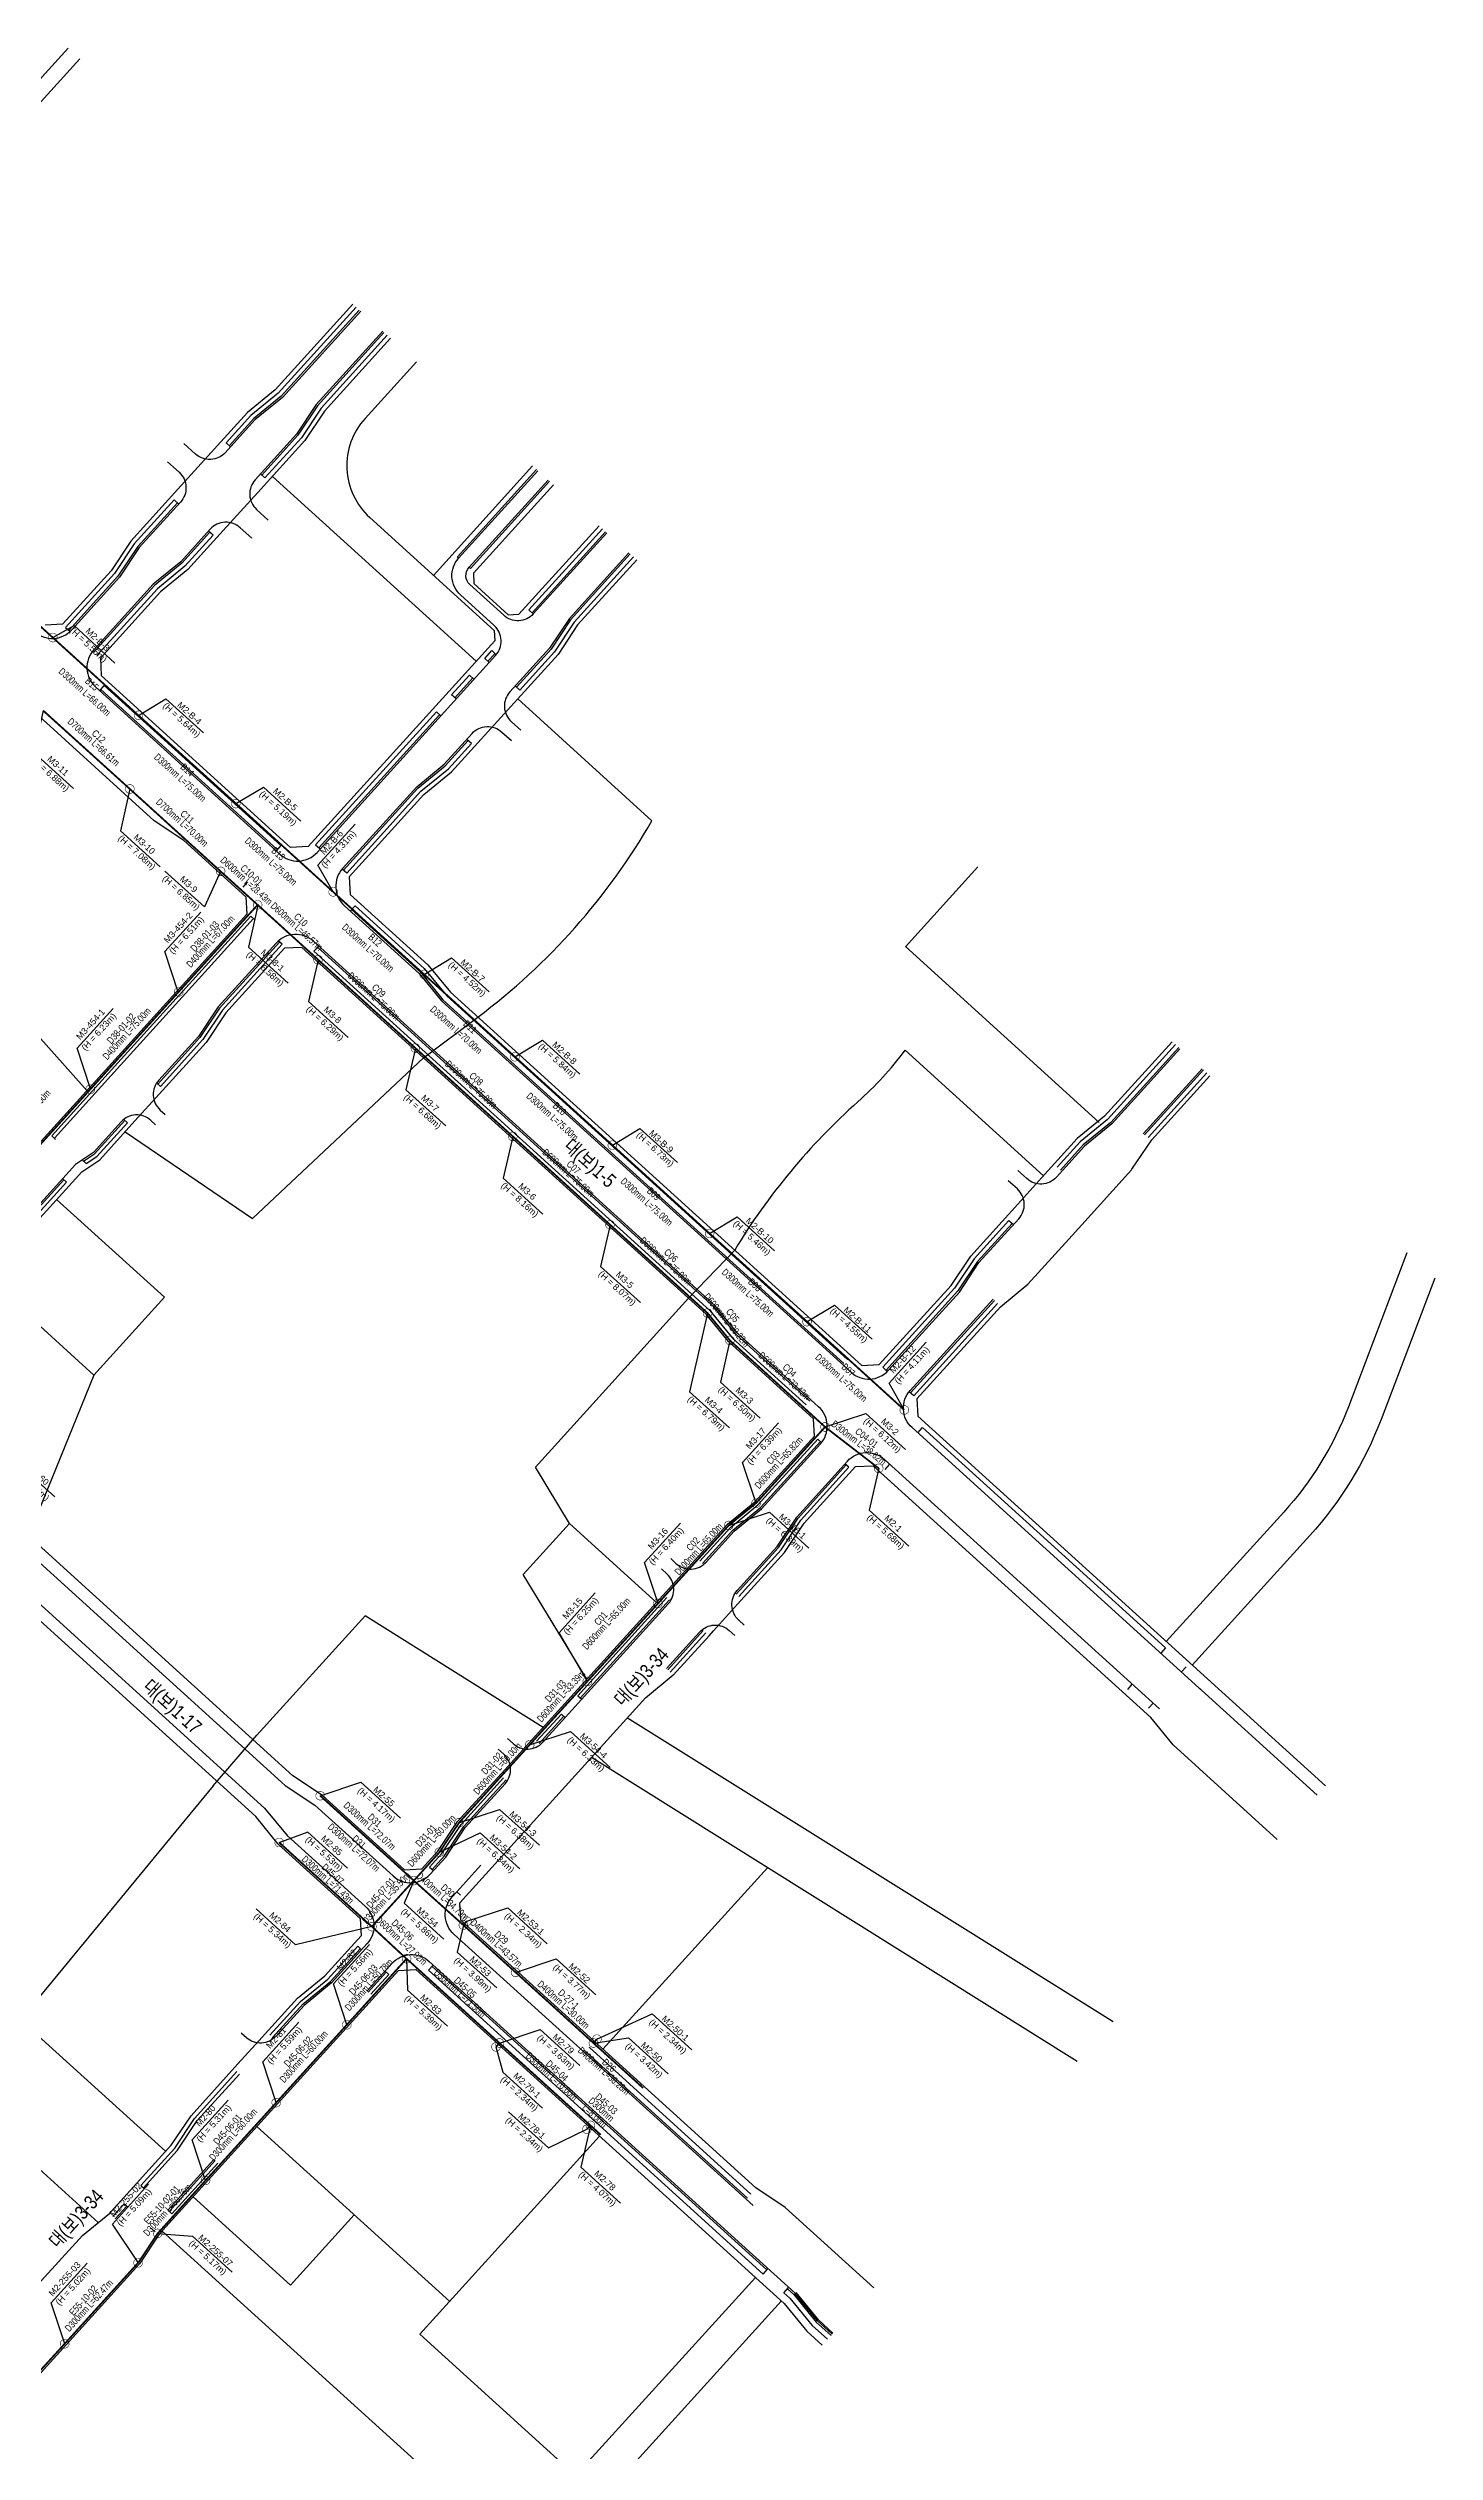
# Model space of a CAD drawing. Header units: inches. Extents: x 174186 to 177107, y 416927 to 419389.
# Drawn here: x 176316 to 177107, y 417980 to 419352 of the extents above; entities that cross this region are included whole.
import ezdxf
from ezdxf.enums import TextEntityAlignment as Align

# ---------------------------------------------------------------- set-up
doc = ezdxf.new("R2010")
doc.units = ezdxf.units.IN
doc.header["$MEASUREMENT"] = 0
for name, color, linetype in [('d_line', 8, 'Continuous'), ('Osu_line', 5, 'Continuous'), ('OsuMH_check', 1, 'Continuous'), ('도로명', 1, 'Continuous'), ('오수맨홀(2공구)', 7, 'Continuous'), ('오수맨홀좌표(2공구)', 4, 'Continuous'), ('오수원형관로명(2공구)', 4, 'Continuous'), ('오수원형관로연장(2공구)', 4, 'Continuous')]:
    doc.layers.add(name, color=color, linetype=linetype)
doc.styles.get("Standard").update_dxf_attribs({"font": 'arial.ttf'})

msp = doc.modelspace()

# ---------------------------------------------------------------- linework, layer by layer
at = {"layer": 'd_line', "color": 8, "linetype": 'Continuous'}
for points in [[(176333.7, 419346), (176164, 419159)], [(176295.9, 419322.3), (176311.5, 419335.1), (176312, 419335.5), (176327, 419352)], [(176493.1, 419202.5), (176448.5, 419153.4), (176432.9, 419140.6), (176419, 419125.2)], [(176489.4, 419205.9), (176445.1, 419157)], [(176507.2, 419189.8), (176469.3, 419148)], [(176511, 419186.5), (176473.3, 419144.9)], [(176445.1, 419157), (176429.4, 419144.2)], [(176469.3, 419148), (176458.1, 419131.2), (176437.5, 419108.4)], [(176389.6, 419100.3), (176429.4, 419144.2)], [(176473.3, 419144.9), (176462.1, 419128.1), (176435.2, 419098.5)], [(176443.5, 419107.6), (176559.8, 419002.2)], [(176592, 419113.6), (176535.4, 419051.2)], [(176594.2, 419111.6), (176549.1, 419061.8)], [(176389.3, 419092.6), (176366.7, 419067.6), (176355.4, 419050.8), (176327.4, 419019.8)], [(176389.6, 419100.3), (176362.7, 419070.7), (176351.5, 419053.8)], [(176435.2, 419098.5), (176415.5, 419076.8)], [(176601.6, 419104.9), (176556.5, 419055.1)], [(176603.9, 419102.9), (176558.2, 419052.5)], [(176629.9, 419079.5), (176584.1, 419029)], [(176062.9, 419065.4), (176337.6, 418757.2)], [(176407.8, 419075.8), (176391.9, 419058.2), (176376.2, 419045.4), (176341.5, 419007.1)], [(176415.5, 419076.8), (176395.3, 419054.6), (176379.7, 419041.8)], [(176591.7, 419029.9), (176633.6, 419076.1)], [(176351.5, 419053.8), (176323.9, 419023.5)], [(176549.8, 419061.1), (176549.1, 419061.8)], [(176555.8, 419055.8), (176556.5, 419055.1)], [(176558.2, 419052.5), (176558.5, 419046.5)], [(176613.7, 419025.9), (176647.7, 419063.4)], [(176651.5, 419060.1), (176617.7, 419022.9)], [(176379.7, 419041.8), (176345.4, 419004)], [(176558.5, 419046.5), (176578.1, 419028.7)], [(176313.9, 419023), (176323.9, 419023.5)], [(176578.1, 419028.7), (176584.1, 419029)], [(176613.7, 419025.9), (176602.5, 419009.1), (176582.8, 418987.4)], [(176570.4, 419013.8), (176463.9, 418896.5)], [(176570.1, 419019.8), (176570.4, 419013.8)], [(176617.7, 419022.9), (176606.5, 419006), (176579.6, 418976.4)], [(176345.4, 419004), (176345.9, 418994)], [(176566.5, 419002.2), (176570.6, 419006.6)], [(176447.8, 418892.1), (176342.6, 418987.5)], [(176345, 418985.4), (176347.6, 418988.4)], [(176446.3, 418894.8), (176345.6, 418986.1)], [(176345.9, 418994), (176453.9, 418896)], [(176448.3, 418897), (176347.6, 418988.4)], [(176547.7, 418981.4), (176557.8, 418992.5)], [(176393, 418900), (176376.1, 418911.2), (176308.4, 418972.7)], [(176470, 418895.8), (176538.9, 418971.7)], [(176530, 418926.2), (176545.7, 418939), (176579.6, 418976.4)], [(176660.1, 418911.2), (176583.5, 418980.7)], [(176484.1, 418883), (176526.6, 418929.8), (176542.2, 418942.6), (176555.2, 418956.9)], [(176530, 418926.2), (176487.4, 418879.2), (176487.9, 418869.2), (176532.3, 418828.9), (176545.1, 418813.3), (176779.8, 418600.4)], [(176393, 418900), (176428.4, 418867.8)], [(176448.3, 418897), (176445.7, 418894)], [(176463.9, 418896.5), (176453.9, 418896)], [(176426.8, 418873.3), (176429.5, 418876.3)], [(176804.7, 418839.3), (176846.1, 418884.9)], [(176428.4, 418867.8), (176428.9, 418857.9)], [(176488, 418859.7), (176490.7, 418862.7)], [(176488.6, 418860.5), (176528, 418824.8), (176540.8, 418809.1), (176769.6, 418601.6)], [(176490.7, 418862.7), (176530.2, 418826.8), (176543, 418811.2), (176771.6, 418603.8)], [(176428.9, 418857.9), (176203.1, 418608.9)], [(176431.3, 418856.8), (176349.8, 418767)], [(176432.8, 418855.4), (176351.3, 418765.6)], [(176431.3, 418856.8), (176433.4, 418854.8)], [(176447.6, 418842), (176413.4, 418804.3), (176402.2, 418787.5), (176378.1, 418760.9)], [(176449.1, 418840.7), (176415, 418803.1), (176403.8, 418786.3), (176379.6, 418759.6)], [(176691, 418629.6), (176460.4, 418838.9), (176450.4, 418838.4), (176417, 418801.6)], [(176449.1, 418840.7), (176446.9, 418842.6)], [(176467.1, 418836.8), (176469.8, 418839.7)], [(176467.1, 418836.8), (176693.2, 418631.7), (176706, 418616), (176748.1, 418577.9)], [(176750.1, 418580.1), (176708.2, 418618.1), (176695.4, 418633.8), (176469.2, 418839)], [(176915.2, 418739.1), (176804.7, 418839.4)], [(176417, 418801.6), (176405.8, 418784.7), (176378.9, 418755.1)], [(176529.8, 418775.9), (176560.7, 418799.2)], [(176883.5, 418708.6), (176804.5, 418780.2)], [(176918.4, 418742.6), (176957, 418785.1)], [(176920.1, 418740.8), (176958.8, 418783.5)], [(176921.9, 418739), (176960.7, 418781.8)], [(176349.8, 418767), (176317.6, 418731.4)], [(176351.3, 418765.6), (176319.1, 418730.1)], [(176432.1, 418684.2), (176529.8, 418775.9)], [(176941.2, 418732), (176974.8, 418769.1)], [(176943.2, 418730.5), (176976.7, 418767.4)], [(176945.3, 418729.1), (176978.5, 418765.7)], [(176365.1, 418739.9), (176378.9, 418755.1)], [(176377.5, 418761.5), (176379.6, 418759.6)], [(176334.7, 418710.8), (176345, 418717.7), (176365.1, 418739.9)], [(176335.8, 418717), (176342, 418721.1), (176359.3, 418740.2)], [(176337.3, 418715.6), (176343.3, 418719.6), (176360.8, 418738.8)], [(176358.7, 418740.7), (176360.8, 418738.8)], [(176918.4, 418742.6), (176902.8, 418729.8), (176882.6, 418707.6)], [(176920.1, 418740.8), (176904.5, 418728), (176891.4, 418713.6)], [(176921.9, 418739), (176906.2, 418726.2), (176893.2, 418711.9)], [(176359.5, 418733.7), (176432.1, 418684.2)], [(176934, 418712.3), (176945.3, 418729.1)], [(176224.4, 418589.3), (176334.7, 418710.8)], [(176933.8, 418712), (176905.4, 418680.7)], [(176933.8, 418712), (176934, 418712.3)], [(176324.5, 418706.3), (176222.5, 418593.9)], [(176326, 418704.9), (176224, 418592.5)], [(176382, 418639.3), (176320.4, 418695.1)], [(176868.8, 418692.4), (176882.6, 418707.6)], [(176830.8, 418646), (176842, 418662.8), (176868.8, 418692.4)], [(176863.8, 418683.1), (176843.9, 418661.3), (176832.7, 418644.4)], [(176865.6, 418681.4), (176845.9, 418659.7), (176834.7, 418642.9)], [(176863.8, 418683.1), (176866.4, 418680.8)], [(176905.4, 418680.7), (176897.9, 418672.4)], [(176874.6, 418646.7), (176897.9, 418672.4)], [(176681, 418638.7), (176707.3, 418666.2)], [(176341.7, 418594.9), (176280.2, 418650.7)], [(176341.7, 418594.9), (176382, 418639.3)], [(176779.8, 418600.4), (176789.8, 418600.9), (176830.8, 418646)], [(176791.8, 418599.4), (176832.7, 418644.4)], [(176793.7, 418597.7), (176834.7, 418642.9)], [(176859, 418633.9), (176874.6, 418646.7)], [(176681, 418638.7), (176593.6, 418542.3)], [(176718.9, 418522.6), (176752.8, 418560), (176752.3, 418570), (176703.8, 418614), (176691, 418629.6)], [(176807.6, 418584.7), (176855.5, 418637.5)], [(176809.5, 418583.1), (176857.2, 418635.7)], [(176811.3, 418581.4), (176859, 418633.9)], [(176791.8, 418599.4), (176794.4, 418597)], [(176341.7, 418594.9), (176305.7, 418506.4)], [(176809.5, 418583.1), (176806.9, 418585.4)], [(176518.9, 418312.6), (176472.1, 418355.1), (176455.2, 418366.3), (176284.6, 418521.1), (176271.8, 418536.7), (176224.9, 418579.3)], [(176811.3, 418581.4), (176811.8, 418571.4)], [(176811.8, 418571.4), (177044.4, 418360.5)], [(176687.4, 418488.7), (176704.9, 418508), (176720.6, 418520.8), (176754.7, 418558.4)], [(176688.9, 418487.4), (176706.3, 418506.5), (176722, 418519.3), (176756.2, 418557.1)], [(176756.8, 418556.5), (176754.7, 418558.4)], [(176811.8, 418562), (176814.5, 418564.9)], [(176953.1, 418439.2), (176814.5, 418564.9)], [(176493.7, 418284.9), (176446.9, 418327.3), (176434, 418343), (176263.4, 418497.7), (176246.6, 418509), (176199.8, 418551.4)], [(176708.2, 418469.9), (176732.3, 418496.5), (176743.5, 418513.3), (176771, 418543.6)], [(176772.5, 418542.3), (176770.2, 418544.3)], [(176776.3, 418542.8), (176786.3, 418543.2)], [(176786.3, 418543.2), (176944.7, 418399.5)], [(176793.2, 418541.1), (176795.8, 418544)], [(176613.1, 418510.2), (176593.6, 418542.3)], [(176709, 418464.1), (176735.8, 418493.7), (176747, 418510.5), (176776.3, 418542.8)], [(176709.6, 418468.5), (176733.9, 418495.2), (176745.1, 418512.1), (176772.5, 418542.3)], [(176683, 418487.6), (176703.2, 418509.8), (176718.9, 418522.6)], [(176586.7, 418481.1), (176613.1, 418510.2)], [(176613.1, 418510.2), (176662.7, 418465.2)], [(176623, 418421.4), (176586.7, 418481.1)], [(176589.9, 418384.9), (176683, 418487.6)], [(176617.8, 418411.9), (176668.6, 418468)], [(176619.2, 418410.6), (176670.1, 418466.6)], [(176709, 418464.1), (176695.2, 418448.9)], [(176496.5, 418457.5), (176434.6, 418389.4)], [(176598.1, 418393.9), (176496.5, 418457.5)], [(176669.1, 418426.8), (176689.3, 418449.1)], [(176670.5, 418425.4), (176690.8, 418447.8)], [(176692.7, 418446.1), (176695.2, 418448.9)], [(176672.2, 418423.6), (176692.7, 418446.1)], [(176953.1, 418439.2), (176950.4, 418436.3)], [(176672.2, 418423.6), (176656.4, 418410.6)], [(176964.9, 418428.5), (176962.2, 418425.5)], [(176656.5, 418410.8), (176550.5, 418293.8)], [(176931.6, 418415.5), (176934.2, 418418.5)], [(176943.4, 418404.8), (176946.1, 418407.7)], [(176594.2, 418386), (176608.4, 418401.5)], [(176595.7, 418384.6), (176609.8, 418400.2)], [(176923.2, 418225.8), (176646.1, 418399.2)], [(177016.9, 418330), (176957.5, 418383.9), (176944.7, 418399.5)], [(176409.8, 418360.6), (176434.6, 418389.4)], [(176576.1, 418369.7), (176589.9, 418384.9)], [(176528.8, 418313.1), (176538, 418323.2), (176549.2, 418340.1), (176576.1, 418369.7)], [(176533.2, 418314.2), (176540, 418321.7), (176551.2, 418338.5), (176575.4, 418365.2)], [(176902.8, 418203.2), (176625.6, 418376.7)], [(176409.8, 418360.6), (176299.8, 418227.1)], [(176534.6, 418312.8), (176541.6, 418320.5), (176552.8, 418337.3), (176576.9, 418363.9)], [(176518.9, 418312.6), (176528.8, 418313.1)], [(176632.1, 418210.2), (176726.1, 418313.8)], [(176493.7, 418284.9), (176494.1, 418274.9)], [(176551, 418283.8), (176550.5, 418293.8)], [(176719.3, 418131.2), (176551, 418283.8)], [(176442.1, 418218.2), (176459.6, 418237.5), (176475.2, 418250.3), (176492.2, 418269)], [(176473.5, 418252.1), (176494.1, 418274.9)], [(176492.2, 418269), (176494.4, 418267)], [(176378.9, 418104.7), (176515.5, 418255.2)], [(176443.6, 418216.9), (176461, 418236.1), (176476.6, 418248.9), (176493.7, 418267.6)], [(176515.5, 418255.2), (176525.4, 418255.7)], [(176525.4, 418255.7), (176735.6, 418065.1)], [(176535.3, 418258.3), (176532.6, 418255.3)], [(176532.6, 418255.3), (176723.6, 418082)], [(176534.6, 418257.5), (176725.6, 418084.3)], [(176437.7, 418217.1), (176457.9, 418239.3), (176473.5, 418252.1)], [(176498.2, 418242.8), (176508.5, 418254.2)], [(176499.7, 418241.6), (176510, 418252.9)], [(176507.7, 418254.9), (176510, 418252.9)], [(176382.6, 418152), (176299.8, 418227.1)], [(176423.9, 418201.9), (176437.7, 418217.1)], [(176385.8, 418155.5), (176397.1, 418172.3), (176423.9, 418201.9)], [(176716.5, 418127.6), (176624.2, 418211.4)], [(176368.4, 418132.5), (176387.8, 418153.9), (176399, 418170.8), (176423.3, 418197.5)], [(176369.9, 418131.1), (176389.4, 418152.7), (176400.6, 418169.5), (176424.7, 418196.1)], [(176344.1, 418111.3), (176266.5, 418181.7)], [(176434.7, 418166.1), (176544.7, 418066.4)], [(176630.2, 418160.7), (176527.7, 418047.6), (176616.5, 417967), (176719.1, 418080.1)], [(176351.5, 418117.7), (176385.8, 418155.5)], [(176368.4, 418132.5), (176387.8, 418153.9)], [(176383.9, 418118.4), (176410.2, 418147.3)], [(176384.7, 418117.7), (176410.9, 418146.7)], [(176386.2, 418116.4), (176412.3, 418145.2)], [(176352.4, 418114.9), (176359, 418122.1)], [(176353.8, 418113.5), (176360.5, 418120.8)], [(176398.4, 418126.1), (176453.9, 418075.7)], [(176786.7, 418074.1), (176736.1, 418120), (176719.3, 418131.2)], [(176307.8, 418073.9), (176335.1, 418103.9), (176350.7, 418116.7), (176351.5, 418117.7)], [(176378.9, 418104.7), (176367.7, 418087.8)], [(176620.3, 417889.2), (176380.6, 418106.5)], [(176453.9, 418075.7), (176490.2, 418115.7)], [(176367.7, 418087.8), (176278.4, 417989.4)], [(176733.9, 418066.6), (176614.5, 417934.9)], [(176735.4, 418071.3), (176738.8, 418068.2)], [(176735.6, 418065.1), (176748.4, 418049.4), (176757.2, 418041.4)], [(176737.5, 418073.5), (176741, 418070.3)], [(176738.8, 418068.2), (176751.6, 418052.6), (176760.2, 418044.8)], [(176741, 418070.3), (176753.8, 418054.6), (176762.3, 418047)], [(176762.9, 418047.7), (176754.6, 418055.3), (176741.7, 418071)], [(176763.4, 418048.3), (176755.1, 418055.8), (176742.3, 418071.5)], [(176751.6, 418052.6), (176760.2, 418044.8)], [(176753.8, 418054.6), (176762.3, 418047)], [(176763.4, 418048.3), (176755.1, 418055.8)]]:
    msp.add_lwpolyline(points, dxfattribs=at)
at = {"layer": 'd_line', "color": 8, "linetype": 'Continuous', "flags": 128}
for points in [[(176290.6, 419328.3), (176221.7, 419252.3), (176210.4, 419235.5), (176156.8, 419176.3, 0.414214), (176157.8, 419155.1), (176307.8, 419019.1, 0.414214), (176329, 419020.1)], [(176493.9, 419201.9), (176449.2, 419152.7), (176433.6, 419139.9), (176416.6, 419121.2, -0.414214), (176399.7, 419120.4), (176393, 419126.4)], [(176468.5, 419148.6), (176457.3, 419131.8), (176433.7, 419105.7, 0.414214), (176434.5, 419088.8), (176441.2, 419082.7)], [(176383.6, 419116), (176390.3, 419110, -0.414214), (176391.1, 419093), (176367.5, 419067), (176356.2, 419050.1), (176329, 419020.1)], [(176469, 418893.1), (176570.9, 419005.5, 0.414214), (176570.1, 419022.5), (176550.9, 419040, -0.414214), (176549.8, 419061.1), (176595, 419110.9)], [(176634.4, 419075.4), (176592.4, 419029.2, -0.414214), (176575.5, 419028.4), (176556.2, 419045.9, -0.414214), (176555.8, 419055.8), (176600.9, 419105.5)], [(176431.8, 419072.4), (176425.1, 419078.4, 0.414214), (176408.1, 419077.6), (176391.2, 419058.9), (176375.5, 419046.1), (176341.6, 419008.7)], [(176613, 419026.6), (176601.7, 419009.7), (176579, 418984.7, 0.414214), (176579.9, 418967.7), (176585.2, 418962.9)], [(176525.9, 418930.6), (176541.6, 418943.4), (176557.5, 418961, -0.414214), (176574.5, 418961.8), (176579.9, 418956.9)], [(176525.9, 418930.6), (176483.6, 418883.9, 0.414214), (176484.6, 418862.7), (176527.3, 418824.1), (176540.1, 418808.4), (176773.7, 418596.5, 0.414214), (176794.9, 418597.5), (176835.5, 418642.3)], [(176670.9, 418490.2), (176674, 418487.3, 0.414214), (176691, 418488.2), (176707, 418505.8), (176722.6, 418518.6), (176756.2, 418555.6, 0.414214), (176755.2, 418576.8), (176708.9, 418618.8), (176696.1, 418634.5), (176466.9, 418842.4, 0.414214), (176445.7, 418841.4), (176412.6, 418805), (176401.4, 418788.1), (176378.7, 418763.1, 0.414214), (176379.5, 418746.1), (176382.3, 418743.6)], [(176376.9, 418737.7), (176374.1, 418740.2, 0.414214), (176357.2, 418739.4), (176341.4, 418721.9), (176331.1, 418715)], [(176922.6, 418738.3), (176906.9, 418725.5), (176890.9, 418707.8, -0.414214), (176874, 418707), (176868.8, 418711.7)], [(176835.5, 418642.3), (176846.7, 418659.1), (176869.4, 418684.1, 0.414214), (176868.6, 418701.1), (176863.4, 418705.8)], [(176974.3, 418414.5), (176808.5, 418564.9, -0.414214), (176807.5, 418586.1), (176854.8, 418638.3)], [(176124.8, 418438.3), (176121.7, 418440.3, -0.414214), (176117.9, 418456.9), (176134, 418482.4, -0.00192), (176136, 418485.5), (176144.7, 418503.9, -0.032846), (176185.1, 418554.1, -0.412365), (176206.2, 418555), (176250.9, 418514.5), (176267.7, 418503.3), (176439.1, 418347.8), (176451.9, 418332.2), (176496.6, 418291.7, -0.414214), (176497.6, 418270.5), (176477.3, 418248.1), (176461.7, 418235.3), (176445.6, 418217.7, -0.414214), (176428.7, 418216.8), (176425.7, 418219.5)], [(176712.7, 418452.2), (176709.6, 418455.1, -0.414214), (176708.8, 418472), (176731.5, 418497.1), (176742.7, 418513.9), (176771.6, 418545.8, -0.414214), (176792.8, 418546.8), (176949.8, 418404.4)], [(176279.5, 418516.2), (176450.9, 418360.8), (176467.7, 418349.6), (176512.4, 418309.1, 0.414214), (176533.5, 418310.1), (176542.4, 418319.8), (176553.6, 418336.7), (176576.3, 418361.7, 0.414214), (176575.5, 418378.7), (176572.3, 418381.5)], [(176577.7, 418387.5), (176580.9, 418384.6, 0.414214), (176597.8, 418385.4), (176669.5, 418464.5, 0.414214), (176668.7, 418481.4), (176665.5, 418484.3)], [(176668.4, 418427.5), (176687.3, 418448.3, -0.414222), (176704.2, 418449.2), (176707.4, 418446.3)], [(176549.4, 418273.8), (176547.1, 418275.9, -0.414214), (176546, 418297.1), (176548.7, 418300.1)], [(176511.8, 418259.3, -0.414214), (176533, 418260.4), (176741.8, 418071)]]:
    msp.add_lwpolyline(points, format="xyb", dxfattribs=at)
for points in [[(176491.3, 419204.2), (176446.8, 419155.2), (176431.2, 419142.4), (176417.1, 419126.9)], [(176506.5, 419190.5), (176468.5, 419148.6)], [(176509.1, 419188.2), (176471.3, 419146.5)], [(176471.3, 419146.5), (176460.1, 419129.7), (176439.3, 419106.8)], [(176417.1, 419126.9), (176419.7, 419124.6)], [(176436.7, 419109.1), (176439.3, 419106.8)], [(176387.5, 419094.2), (176364.7, 419069.1), (176353.5, 419052.3), (176325.5, 419021.5)], [(176390.1, 419091.9), (176387.5, 419094.2)], [(176409.7, 419074.1), (176393.6, 419056.4), (176378, 419043.6), (176343.3, 419005.4)], [(176409.7, 419074.1), (176407.1, 419076.4)], [(176589.8, 419031.6), (176631.8, 419077.8)], [(176613, 419026.6), (176647, 419064.1)], [(176615.7, 419024.4), (176649.6, 419061.7)], [(176615.7, 419024.4), (176604.5, 419007.6), (176584.7, 418985.7)], [(176592.4, 419029.2), (176589.8, 419031.6)], [(176325.5, 419021.5), (176328.1, 419019.2)], [(176564.7, 419003.8), (176568.7, 419008.3)], [(176567.3, 419001.5), (176564.7, 419003.8)], [(176571.3, 419005.9), (176568.7, 419008.3)], [(176545.8, 418983), (176556, 418994.2)], [(176548.4, 418980.7), (176545.8, 418983)], [(176558.5, 418991.9), (176556, 418994.2)], [(176584.7, 418985.7), (176582.1, 418988.1)], [(176468.2, 418897.4), (176537.1, 418973.4)], [(176539.7, 418971.1), (176537.1, 418973.4)], [(176486, 418881.3), (176528.3, 418928), (176544, 418940.8), (176557.1, 418955.3)], [(176557.1, 418955.3), (176554.5, 418957.6)], [(176922.6, 418738.3), (176961.4, 418781.1)], [(176974.1, 418769.7), (176940.4, 418732.6)], [(176331.1, 418715), (176221, 418593.6)], [(176971.5, 418417.1), (177039.7, 418355.3)], [(176548.7, 418300.1), (176562.4, 418315.2)], [(176621.2, 418208.7), (176549.4, 418273.8)], [(176511.8, 418259.3), (176497.4, 418243.4)], [(176717.8, 418121.1), (176620.5, 418209.3), (176620.5, 418209.3)], [(176714.7, 418125.2), (176621.2, 418210)], [(176754.6, 418055.3), (176762.9, 418047.7)]]:
    msp.add_lwpolyline(points, dxfattribs=at)
at = {"layer": 'd_line', "color": 8, "linetype": 'Continuous'}
for points in [[(176525.8, 419173.1), (176496.4, 419140.7, 0.414214), (176499.1, 419084.2), (176570.1, 419019.8)], [(176341.6, 419008.7, 0.414214), (176342.6, 418987.5)], [(176560.7, 418799.2, 0.102246), (176660.1, 418911.2)], [(176447.8, 418892.1, 0.414214), (176469, 418893.1)], [(176777.6, 418750.8, 0.049928), (176804.5, 418780.2)], [(176777.6, 418750.8, 0.074749), (176707.3, 418666.2, 0.074749)], [(177090.9, 418664.6), (177057.5, 418576.7, -0.093434), (177020.6, 418516.7), (176953.6, 418442.8)], [(177106.9, 418650.2), (177076.1, 418569.6, -0.093434), (177035.5, 418503.3), (176968.4, 418429.3)]]:
    msp.add_lwpolyline(points, format="xyb", dxfattribs=at)
at = {"layer": 'd_line', "color": 8, "linetype": 'ByBlock'}
for points in [[(176468.2, 418897.4), (176470.7, 418895.1)], [(176486, 418881.3), (176483.4, 418883.6)], [(176317.6, 418731.4), (176319.8, 418729.4)], [(176335, 418717.7), (176337.3, 418715.6)], [(176326, 418704.9), (176323.8, 418707)], [(176617.8, 418411.9), (176620, 418409.9)], [(176610.6, 418399.5), (176608.4, 418401.5)], [(176533.2, 418314.2), (176535.4, 418312.2)], [(176548.7, 418300.1), (176550.9, 418298.1)], [(176370.6, 418130.5), (176368.4, 418132.5)], [(176359, 418122.1), (176361.2, 418120.1)], [(176386.2, 418116.4), (176383.9, 418118.4)], [(176374.5, 418108), (176376.7, 418106)], [(176723.6, 418082), (176726.3, 418085)], [(176735.4, 418071.3), (176738.1, 418074.3)]]:
    msp.add_lwpolyline(points, dxfattribs=at)
at = {"layer": 'Osu_line', "const_width": 1}
for points in [[(176318.2, 419015.7), (176262.7, 419066.1)], [(176367.1, 418971.3), (176318.2, 419015.7)], [(176312.8, 418974), (176362.2, 418929.3)], [(176422.7, 418921), (176367.1, 418971.3)], [(176362.2, 418929.3), (176414, 418882.3)], [(176478.2, 418870.6), (176422.7, 418921)], [(176414, 418882.3), (176435.1, 418863.2)], [(176390, 418813.5), (176435.1, 418863.2)], [(176435.1, 418863.2), (176469.6, 418831.9)], [(176530.1, 418823.5), (176478.2, 418870.6)], [(176469.6, 418831.9), (176525.1, 418781.5)], [(176581.9, 418776.5), (176530.1, 418823.5)], [(176339.7, 418758), (176390, 418813.5)], [(176525.1, 418781.5), (176580.7, 418731.1)], [(176637.5, 418726.1), (176581.9, 418776.5)], [(176289.3, 418702.4), (176339.7, 418758)], [(176580.7, 418731.1), (176636.2, 418680.7)], [(176693, 418675.7), (176637.5, 418726.1)], [(176636.2, 418680.7), (176691.8, 418630.3)], [(176748.6, 418625.4), (176693, 418675.7)], [(176691.8, 418630.3), (176704.6, 418614.7)], [(176804.1, 418575), (176748.6, 418625.4)], [(176704.6, 418614.7), (176758.9, 418565.3)], [(176713.9, 418517.3), (176719.5, 418521.8), (176758.9, 418565.3)], [(176789.5, 418541.7), (176758.9, 418565.3)], [(176703.9, 418509.1), (176713.9, 418517.3)], [(176590.3, 418383.9), (176602.7, 418397.6), (176623.3, 418420.2)], [(176550, 418339.5), (176562.4, 418353.1), (176590.3, 418383.9)], [(176470.8, 418354.9), (176524.2, 418306.5)], [(176538.8, 418322.6), (176550, 418339.5)], [(176447.4, 418328.2), (176500.3, 418280.2)], [(176524.2, 418306.4), (176538.8, 418322.6)], [(176500.3, 418280.2), (176524.2, 418306.5)], [(176524.2, 418306.5), (176552.5, 418281.1)], [(176552.5, 418281.1), (176554.5, 418283.3)], [(176500.3, 418280.2), (176520.1, 418261.8)], [(176552.5, 418281.1), (176582.3, 418254.1)], [(176486, 418224.2), (176520.1, 418261.9)], [(176573.1, 418213.8), (176520.1, 418261.9)], [(176582.3, 418254.1), (176604.5, 418234), (176626.7, 418213.8)], [(176445.7, 418179.8), (176486, 418224.2)], [(176573.1, 418213.8), (176571.1, 418211.6)], [(176625, 418166.8), (176573.1, 418213.8)], [(176626.7, 418213.7), (176628.7, 418216)], [(176655.1, 418188.1), (176626.7, 418213.8)], [(176405.4, 418135.4), (176445.7, 418179.8)], [(176625, 418166.8), (176623, 418164.6)], [(176630.9, 418161.4), (176625, 418166.8)]]:
    msp.add_lwpolyline(points, dxfattribs=at)
at = {"layer": 'Osu_line'}
for points in [[(176663.6, 418464.6, 1, 1, 0), (176668.8, 418470.4, 1, 1, 0), (176703.9, 418509.1, 0, 0, 0)], [(176623.3, 418420.2, 1, 1, 0), (176625.2, 418422.3, 1, 1, 0), (176663.6, 418464.6, 0, 0, 0)], [(176367, 418088.5, 1, 1, 0), (176367, 418088.5, 1, 1, 0), (176378.1, 418105.2, 1, 1, 0), (176405.4, 418135.4, 0, 0, 0)], [(176325, 418042.2, 1, 1, 0), (176367, 418088.5, 0, 0, 0)], [(176286.8, 418000.2, 1, 1, 0), (176300.3, 418015, 1, 1, 0), (176300.3, 418015.1, 1, 1, 0), (176325, 418042.2, 0, 0, 0)]]:
    msp.add_lwpolyline(points, format="xyseb", dxfattribs=at)
at = {"layer": 'OsuMH_check', "const_width": 0.3, "flags": 128}
for points in [[(176320.1, 419014, -1), (176316.4, 419017.4, -1)], [(176369, 418969.7, -1), (176365.3, 418973, -1)], [(176359.7, 418929.3, -1), (176364.7, 418929.3, -1)], [(176424.5, 418919.3, -1), (176420.8, 418922.6, -1)], [(176411.5, 418882.3, -1), (176416.5, 418882.3, -1)], [(176475.7, 418870.6, -1), (176480.7, 418870.6, -1)], [(176432.6, 418863.2, -1), (176437.6, 418863.2, -1)], [(176467.1, 418831.9, -1), (176472.1, 418831.9, -1)], [(176527.6, 418823.5, -1), (176532.6, 418823.5, -1)], [(176390.3, 418811, 1), (176389.8, 418816, 1)], [(176522.6, 418781.5, -1), (176527.6, 418781.5, -1)], [(176579.4, 418776.5, -1), (176584.4, 418776.5, -1)], [(176339.9, 418755.5, 1), (176339.4, 418760.5, 1)], [(176578.2, 418731.1, -1), (176583.2, 418731.1, -1)], [(176635, 418726.1, -1), (176640, 418726.1, -1)], [(176633.7, 418680.7, -1), (176638.7, 418680.7, -1)], [(176690.5, 418675.7, -1), (176695.5, 418675.7, -1)], [(176689.3, 418630.3, -1), (176694.3, 418630.3, -1)], [(176746.1, 418625.4, -1), (176751.1, 418625.4, -1)], [(176702.1, 418614.7, -1), (176707.1, 418614.7, -1)], [(176801.6, 418575, -1), (176806.6, 418575, -1)], [(176756.4, 418565.3, -1), (176761.4, 418565.3, -1)], [(176787, 418541.7, -1), (176792, 418541.7, -1)], [(176717, 418521.8, -1), (176722, 418521.8, -1)], [(176701.4, 418509.1, -1), (176706.4, 418509.1, -1)], [(176661, 418464.6, -1), (176666, 418464.6, -1)], [(176620.7, 418420.1, -1), (176625.7, 418420.1, -1)], [(176587.8, 418383.9, -1), (176592.8, 418383.9, -1)], [(176468.3, 418354.9, -1), (176473.3, 418354.9, -1)], [(176547.5, 418339.5, -1), (176552.5, 418339.5, -1)], [(176444.9, 418328.2, -1), (176449.9, 418328.2, -1)], [(176536.3, 418322.7, -1), (176541.3, 418322.7, -1)], [(176521.7, 418306.5, -1), (176526.7, 418306.5, -1)], [(176497.8, 418280.2, -1), (176502.8, 418280.2, -1)], [(176550, 418281.1, -1), (176555, 418281.1, -1)], [(176552, 418283.3, -1), (176557, 418283.3, -1)], [(176517.6, 418261.9, -1), (176522.6, 418261.9, -1)], [(176579.8, 418254.1, -1), (176584.8, 418254.1, -1)], [(176483.5, 418224.2, -1), (176488.5, 418224.2, -1)], [(176568.6, 418211.6, -1), (176573.6, 418211.6, -1)], [(176570.6, 418213.8, -1), (176575.6, 418213.8, -1)], [(176624.2, 418213.8, -1), (176629.2, 418213.8, -1)], [(176626.2, 418216, -1), (176631.2, 418216, -1)], [(176443.2, 418179.8, -1), (176448.2, 418179.8, -1)], [(176620.5, 418164.6, -1), (176625.5, 418164.6, -1)], [(176622.5, 418166.8, -1), (176627.5, 418166.8, -1)], [(176402.9, 418135.4, -1), (176407.9, 418135.4, -1)], [(176375.6, 418105.2, -1), (176380.6, 418105.2, -1)], [(176364.4, 418088.4, -1), (176369.4, 418088.4, -1)], [(176322.5, 418042.2, -1), (176327.5, 418042.2, -1)]]:
    msp.add_lwpolyline(points, format="xyb", close=True, dxfattribs=at)
at = {"layer": '오수맨홀(2공구)', "color": 1}
for points in [[(176318.2, 419015.7), (176330.5, 419022.6), (176353.6, 419001.1)], [(176312.8, 418974), (176307.4, 418950.2), (176330.1, 418929.6)], [(176367.1, 418971.3), (176382.8, 418980.8), (176404.2, 418961.4)], [(176362.2, 418929.3), (176356.8, 418905.4), (176379.4, 418884.9)], [(176422.7, 418921), (176438.4, 418930.4), (176459.8, 418911)], [(176478.2, 418870.6), (176469.5, 418885.8), (176490.7, 418909.2)], [(176414, 418882.3), (176404.7, 418862), (176382.1, 418882.5)], [(176389.8, 418813.3), (176382.1, 418836.5), (176402.7, 418859.1)], [(176435.3, 418862.9), (176429.9, 418839.1), (176452.6, 418818.5)], [(176469.6, 418831.9), (176464.2, 418808), (176486.8, 418787.5)], [(176530.1, 418823.5), (176545.8, 418833), (176567.2, 418813.6)], [(176339.8, 418758.2), (176332.2, 418781.4), (176352.7, 418804)], [(176525.1, 418781.5), (176519.7, 418757.6), (176542.4, 418737.1)], [(176581.9, 418776.5), (176597.6, 418785.9), (176619, 418766.5)], [(176637.5, 418726.1), (176653.2, 418735.6), (176674.6, 418716.2)], [(176580.7, 418731.1), (176575.3, 418707.2), (176597.9, 418686.7)], [(176636.2, 418680.7), (176630.8, 418656.8), (176653.5, 418636.3)], [(176693, 418675.7), (176708.7, 418685.2), (176730.1, 418665.8)], [(176691.8, 418630.3), (176681.6, 418585.3), (176704.3, 418564.8)], [(176748.6, 418625.4), (176764.3, 418634.8), (176785.7, 418615.4)], [(176704.6, 418614.7), (176699.2, 418590.8), (176721.8, 418570.3)], [(176804.1, 418575), (176795.4, 418590.2), (176816.6, 418613.6)], [(176758.9, 418565.3), (176782.2, 418573), (176804.8, 418552.5)], [(176719.5, 418521.8), (176711.8, 418545.1), (176732.4, 418567.7)], [(176271.3, 418535.9), (176296.6, 418546), (176319.3, 418525.4)], [(176789.5, 418541.7), (176784.1, 418517.8), (176806.7, 418497.3)], [(176703.9, 418509.1), (176727.1, 418516.7), (176749.7, 418496.2)], [(176663.6, 418464.6), (176655.9, 418487.9), (176676.4, 418510.5)], [(176623.3, 418420.2), (176607.2, 418447.9), (176627.7, 418470.6)], [(176590.3, 418383.9), (176613.6, 418391.6), (176636.2, 418371)], [(176470.8, 418354.9), (176494, 418362.6), (176516.6, 418342)], [(176550, 418339.5), (176573.2, 418347.1), (176595.9, 418326.6)], [(176463.7, 418334.1), (176447.2, 418328)], [(176463.7, 418334.1), (176486.3, 418313.6)], [(176538.8, 418322.6), (176562, 418333.8), (176584.7, 418313.2)], [(176524.2, 418306.4), (176518.8, 418293.6), (176541.4, 418273.1)], [(176434.2, 418290.4), (176456.8, 418269.8)], [(176554.5, 418283.3), (176577.8, 418291), (176600.4, 418270.4)], [(176500.3, 418280.2), (176456.8, 418269.8)], [(176486, 418224.2), (176478.4, 418247.5), (176498.9, 418270.1)], [(176552.5, 418281.1), (176549, 418265.7), (176571.6, 418245.2)], [(176520.1, 418261.9), (176520.7, 418244), (176543.4, 418223.4)], [(176582.3, 418254.1), (176605.5, 418261.8), (176628.1, 418241.3)], [(176628.7, 418216), (176660.3, 418230.4), (176682.9, 418209.9)], [(176445.7, 418179.8), (176438.1, 418203), (176458.6, 418225.7)], [(176573.1, 418213.8), (176596.3, 418221.5), (176619, 418201)], [(176626.7, 418213.8), (176646.7, 418216.8)], [(176646.7, 418216.8), (176669.3, 418196.3)], [(176571.1, 418211.6), (176575.1, 418197.2), (176597.7, 418176.7)], [(176405.4, 418135.4), (176397.7, 418158.6), (176418.3, 418181.2)], [(176578.3, 418174.5), (176601, 418154), (176623, 418164.6)], [(176625, 418166.8), (176619.6, 418142.9), (176642.2, 418122.4)], [(176367, 418088.5), (176352.3, 418110.5), (176372.9, 418133.2)], [(176378.1, 418105.2), (176397.9, 418103.6), (176420.5, 418083.1)], [(176325, 418042.2), (176317.3, 418065.5), (176337.9, 418088.1)]]:
    msp.add_lwpolyline(points, dxfattribs=at)

# ---------------------------------------------------------------- texts
at = {"layer": '도로명', "color": 4, "width": 0.8}
msp.add_text('대(보)1-5', height=8, rotation=317.791, dxfattribs=at).set_placement((176609.2, 418724.7))
at = {"layer": '도로명', "color": 1, "width": 0.8}
for s, rotation, p in [('대(보)3-34', 47.791, (176643.5, 418405.3)), ('대(보)1-17', 317.791, (176369.1, 418416.3)), ('대(보)3-34', 47.791, (176321, 418096.2))]:
    msp.add_text(s, height=8, rotation=rotation, dxfattribs=at).set_placement(p)
at = {"layer": '오수맨홀(2공구)', "color": 7}
for s, rotation, p in [('M2-B-3', 317.0786, (176342.6, 419013.3)), ('M3-11', 317.791, (176320, 418941.2)), ('M3-10', 317.791, (176369.3, 418896.5)), ('M3-9', 317.791, (176394.6, 418873.6)), ('M3-454-2', 47.791, (176391.1, 418849)), ('M3-8-1', 317.791, (176442.5, 418830.2)), ('M3-8', 317.791, (176476.7, 418799.1)), ('M3-454-1', 47.791, (176341.1, 418793.9)), ('M3-7', 317.791, (176532.3, 418748.7)), ('M3-6', 317.791, (176587.8, 418698.3)), ('M3-5', 317.791, (176643.4, 418647.9)), ('M3-3', 317.791, (176711.7, 418581.9)), ('M3-4', 317.791, (176694.2, 418576.4)), ('M3-17', 47.791, (176720.7, 418557.6)), ('M3-2', 317.791, (176794.7, 418564.1)), ('M2-60', 317.791, (176308.7, 418536.5)), ('M3-16', 47.791, (176664.8, 418500.4)), ('M2-1', 317.791, (176796.6, 418508.9)), ('M3-15', 47.791, (176616.1, 418460.5)), ('M3-54-4', 317.791, (176625.6, 418382.1)), ('M2-55', 317.791, (176506, 418353.1)), ('M3-54-3', 317.791, (176585.3, 418337.6)), ('M2-85', 317.791, (176476.2, 418325.2)), ('M2-84', 317.791, (176446.7, 418281.4)), ('M3-54', 317.791, (176530.8, 418284.2)), ('M2-53-1', 317.791, (176589.8, 418281.5)), ('M2-82', 47.791, (176487.3, 418260)), ('(H = 3.99m)', 317.791, (176556.7, 418251.5)), ('M2-53', 317.791, (176561, 418256.2)), ('M2-52', 317.791, (176617.5, 418252.3)), ('M2-83', 317.791, (176532.8, 418234.5)), ('M2-50-1', 317.791, (176672.3, 418220.9)), ('M2-81', 47.791, (176447, 418215.6)), ('M2-79', 317.791, (176608.4, 418212)), ('M2-50', 317.791, (176658.7, 418207.3)), ('M2-80', 47.791, (176406.7, 418171.1)), ('M2-255-02', 47.791, (176361.3, 418123.1)), ('M2-78', 317.791, (176632.1, 418134)), ('M2-255-03', 47.791, (176326.3, 418078))]:
    msp.add_text(s, height=3.6, rotation=rotation, dxfattribs=at).set_placement(p, align=Align.CENTER)
for s, rotation, p in [('M2-B-4', 317.791, (176388.9, 418976.8)), ('M2-B-5', 317.791, (176443.6, 418927.6)), ('M2-B-6', 47.791, (176473.1, 418891.5)), ('M2-B-7', 317.791, (176550.5, 418829.9)), ('M2-B-8', 317.791, (176602.9, 418782.9)), ('M3-B-9', 317.791, (176658.1, 418732.4)), ('M2-B-10', 317.791, (176713.3, 418682.5)), ('M2-B-11', 317.791, (176769.1, 418631.6)), ('M2-B-12', 47.791, (176798, 418595.5))]:
    msp.add_text(s, height=3.6, rotation=rotation, dxfattribs=at).set_placement(p)
at = {"layer": '오수맨홀(2공구)'}
for s, p in [('M3-16-1', (176739.1, 418507.3)), ('M3-54-2', (176574.1, 418324.3)), ('(H = 2.34m)', (176585.5, 418276.8)), ('(H = 2.34m)', (176668, 418216.2)), ('(H = 2.34m)', (176583.3, 418183.6)), ('M2-79-1', (176587.6, 418188.3)), ('M2-78-1', (176590.4, 418165.1)), ('(H = 2.34m)', (176586.1, 418160.3)), ('M2-255-07', (176409.9, 418094.1))]:
    msp.add_text(s, height=3.6, rotation=317.791, dxfattribs=at).set_placement(p, align=Align.CENTER)
at = {"layer": '오수맨홀좌표(2공구)', "color": 7}
msp.add_text('(H = 5.55m)', height=3.6, rotation=317.0786, dxfattribs=at).set_placement((176327.6, 419019.4))
for s, rotation, p in [('(H = 5.64m)', 317.791, (176390.6, 418967.4)), ('(H = 6.88m)', 317.791, (176315.7, 418936.5)), ('(H = 5.19m)', 317.791, (176445.6, 418917)), ('(H = 7.08m)', 317.791, (176365, 418891.8)), ('(H = 4.31m)', 47.791, (176482.6, 418893.7)), ('(H = 6.85m)', 317.791, (176390.3, 418868.8)), ('(H = 6.51m)', 47.791, (176395.8, 418844.7)), ('(H = 6.58m)', 317.791, (176438.2, 418825.4)), ('(H = 4.52m)', 317.791, (176553.5, 418819.5)), ('(H = 6.29m)', 317.791, (176472.4, 418794.3)), ('(H = 6.23m)', 47.791, (176345.8, 418789.6)), ('(H = 5.84m)', 317.791, (176604.9, 418773)), ('(H = 6.68m)', 317.791, (176528, 418744)), ('(H = 6.73m)', 317.791, (176660.8, 418722.4)), ('(H = 8.16m)', 317.791, (176583.5, 418693.6)), ('(H = 5.46m)', 317.791, (176716, 418671.9)), ('(H = 8.07m)', 317.791, (176639.1, 418643.2)), ('(H = 4.55m)', 317.791, (176771.3, 418622)), ('(H = 4.11m)', 47.791, (176809.8, 418599.3)), ('(H = 6.50m)', 317.791, (176707.4, 418577.1)), ('(H = 6.79m)', 317.791, (176689.9, 418571.7)), ('(H = 6.39m)', 47.791, (176725.5, 418553.3)), ('(H = 6.12m)', 317.791, (176790.4, 418559.3)), ('(H = 4.96m)', 317.791, (176304.4, 418531.8)), ('(H = 6.40m)', 47.791, (176669.6, 418496.1)), ('(H = 6.39m)', 317.791, (176734.8, 418502.5)), ('(H = 5.68m)', 317.791, (176792.3, 418504.2)), ('(H = 6.25m)', 47.791, (176620.9, 418456.2)), ('(H = 6.33m)', 317.791, (176621.3, 418377.3)), ('(H = 4.17m)', 317.791, (176501.7, 418348.4)), ('(H = 6.38m)', 317.791, (176581, 418332.9)), ('(H = 5.53m)', 317.791, (176471.9, 418320.5)), ('(H = 6.34m)', 317.791, (176569.8, 418319.6)), ('(H = 5.34m)', 317.791, (176442.4, 418276.7)), ('(H = 5.86m)', 317.791, (176526.5, 418279.4)), ('(H = 5.56m)', 47.791, (176492, 418255.7)), ('(H = 3.77m)', 317.791, (176613.2, 418247.6)), ('(H = 5.39m)', 317.791, (176528.5, 418229.8)), ('(H = 5.59m)', 47.791, (176451.7, 418211.3)), ('(H = 3.63m)', 317.791, (176604.1, 418207.3)), ('(H = 3.42m)', 317.791, (176654.4, 418202.6)), ('(H = 5.31m)', 47.791, (176411.4, 418166.8)), ('(H = 4.07m)', 317.791, (176627.8, 418129.3)), ('(H = 5.09m)', 47.791, (176366, 418118.8)), ('(H = 5.17m)', 317.791, (176405.5, 418090.1)), ('(H = 5.02m)', 47.791, (176331, 418073.7))]:
    msp.add_text(s, height=3.6, rotation=rotation, dxfattribs=at).set_placement(p, align=Align.CENTER)
at = {"layer": '오수원형관로명(2공구)', "color": 7, "width": 0.8}
for s, rotation, p in [('B15', 317.793, (176339.2, 418987.7)), ('C12', 317.791, (176343.1, 418957.8)), ('B14', 317.793, (176393.6, 418938.7)), ('C11', 317.791, (176393.6, 418911.9)), ('B13', 317.793, (176445.5, 418890.9)), ('C10-01', 317.791, (176430.3, 418878.7)), ('D38-01-03', 47.791, (176406.4, 418843.9)), ('C10', 317.791, (176458.4, 418853.2)), ('B12', 317.793, (176500.8, 418841.6)), ('C09', 317.791, (176502.9, 418812.8)), ('D38-01-02', 47.791, (176358.7, 418791.3)), ('B11', 317.793, (176555, 418792.1)), ('C08', 317.791, (176558.5, 418762.4)), ('B10', 317.793, (176606.1, 418745.4)), ('C07', 317.791, (176614, 418712)), ('B09', 317.793, (176659.8, 418696.8)), ('C06', 317.791, (176669.6, 418661.7)), ('B08', 317.793, (176717.5, 418644.9)), ('C05', 309.2602, (176704.6, 418627.7)), ('C04', 317.791, (176737.3, 418596.1)), ('B07', 317.793, (176770.8, 418596.4)), ('C04-01', 322.2466, (176781.4, 418557.5)), ('C03', 47.791, (176730.7, 418546.5)), ('C02', 47.791, (176685, 418497.2)), ('C01', 47.791, (176632.4, 418454.7)), ('D31-03', 47.791, (176606.5, 418413.3)), ('D31-02', 47.791, (176570.2, 418372)), ('D31', 317.791, (176500.6, 418339.4)), ('D31-01', 47.791, (176532.6, 418330.8)), ('D31', 317.791, (176491.6, 418327.1)), ('D45-07', 317.791, (176476.7, 418308.7)), ('D45-07-01', 47.791, (176506.8, 418298.2)), ('D30', 318.0046, (176542.3, 418299.2)), ('D45-06', 316.9455, (176516.5, 418276.8)), ('D29', 317.791, (176572.9, 418272.5)), ('D45-06-03', 47.791, (176496.9, 418248.6)), ('D45-05', 317.791, (176552.2, 418244)), ('D-27-1', 317.791, (176611.2, 418237.4)), ('D45-06-02', 47.791, (176459.7, 418207.6)), ('D45-04', 317.791, (176604.6, 418196.5)), ('D26', 317.791, (176634.3, 418199.6)), ('D45-06-01', 47.791, (176419.4, 418163.2)), ('D45-03', 317.791, (176632.8, 418177.6)), ('E55-10-02-01', 47.791, (176381.9, 418120.1)), ('E55-10-02', 47.791, (176337.1, 418065.6))]:
    msp.add_text(s, height=4, rotation=rotation, dxfattribs=at).set_placement(p, align=Align.CENTER)
at = {"layer": '오수원형관로연장(2공구)', "color": 7, "width": 0.7}
for s, rotation, p in [('D300mm L=66.00m', 317.793, (176335.1, 418983.2)), ('D700mm L=66.61m', 317.791, (176340.2, 418954.6)), ('D300mm L=75.00m', 317.793, (176389.6, 418934.3)), ('D700mm L=70.00m', 317.791, (176390.7, 418908.7)), ('D300mm L=75.00m', 317.793, (176441.4, 418886.5)), ('D600mm L=28.43m', 317.791, (176427.4, 418875.5)), ('D600mm L=46.57m', 317.791, (176456.1, 418849.4)), ('D400mm L=67.00m', 47.791, (176409.6, 418841)), ('D300mm L=70.00m', 317.793, (176496.8, 418837.2)), ('D600mm L=75.00m', 317.791, (176500, 418809.6)), ('D300mm L=70.00m', 317.793, (176547.1, 418790.4)), ('D400mm L=75.00m', 47.791, (176361.9, 418788.4)), ('D600mm L=75.00m', 317.791, (176555.6, 418759.2)), ('D400mm L=75.00m', 47.791, (176304.7, 418741.6)), ('D300mm L=75.00m', 317.793, (176602, 418740.9)), ('D600mm L=75.00m', 317.791, (176611.1, 418708.8)), ('D300mm L=75.00m', 317.793, (176655.8, 418692.3)), ('D600mm L=75.00m', 317.791, (176666.7, 418658.5)), ('D300mm L=75.00m', 317.793, (176713.5, 418640.4)), ('D600mm L=20.22m', 309.2602, (176701.2, 418625)), ('D600mm L=73.43m', 317.791, (176734.4, 418592.9)), ('D300mm L=75.00m', 317.793, (176766.8, 418591.9)), ('D600mm L=65.82m', 47.791, (176733.9, 418543.6)), ('D300mm L=38.62m', 322.2466, (176777, 418554.7)), ('D600mm L=65.00m', 47.791, (176688.2, 418494.3)), ('D600mm L=65.00m', 47.791, (176635.6, 418451.8)), ('D600mm L=33.39m', 47.791, (176609.7, 418410.4)), ('D600mm L=60.00m', 47.791, (176573.4, 418369.1)), ('D300mm L=72.07m', 317.791, (176488.7, 418323.9)), ('D300mm L=72.07m', 317.791, (176497.7, 418336.2)), ('D600mm L=60.00m', 47.791, (176535.8, 418327.9)), ('D300mm L=71.43m', 317.791, (176473.8, 418305.5)), ('D400mm L=34.79m', 318.0046, (176539.4, 418296)), ('D300mm L=35.50m', 47.791, (176510, 418295.3)), ('D600mm L=27.02m', 316.9455, (176515.8, 418270.7)), ('D400mm L=43.57m', 317.791, (176570, 418269.3)), ('D300mm L=50.78m', 47.791, (176500.1, 418245.7)), ('D300mm L=71.50m', 317.791, (176549.3, 418240.8)), ('D400mm L=30.00m', 317.791, (176608.3, 418234.2)), ('D300mm L=60.00m', 47.791, (176462.9, 418204.7)), ('D300mm L=70.00m', 317.791, (176601.7, 418193.3)), ('D400mm L=38.28m', 317.791, (176631.4, 418196.4)), ('D300mm L=60.00m', 47.791, (176422.6, 418160.3)), ('L=8.00m', 317.791, (176626.1, 418170.7)), ('D300mm', 317.791, (176629.9, 418174.4)), ('D300mm L=60.76m', 47.791, (176385.1, 418117.2)), ('D300mm L=62.47m', 47.791, (176340.3, 418062.7))]:
    msp.add_text(s, height=4, rotation=rotation, dxfattribs=at).set_placement(p, align=Align.CENTER)

doc.saveas('drawing.dxf')
